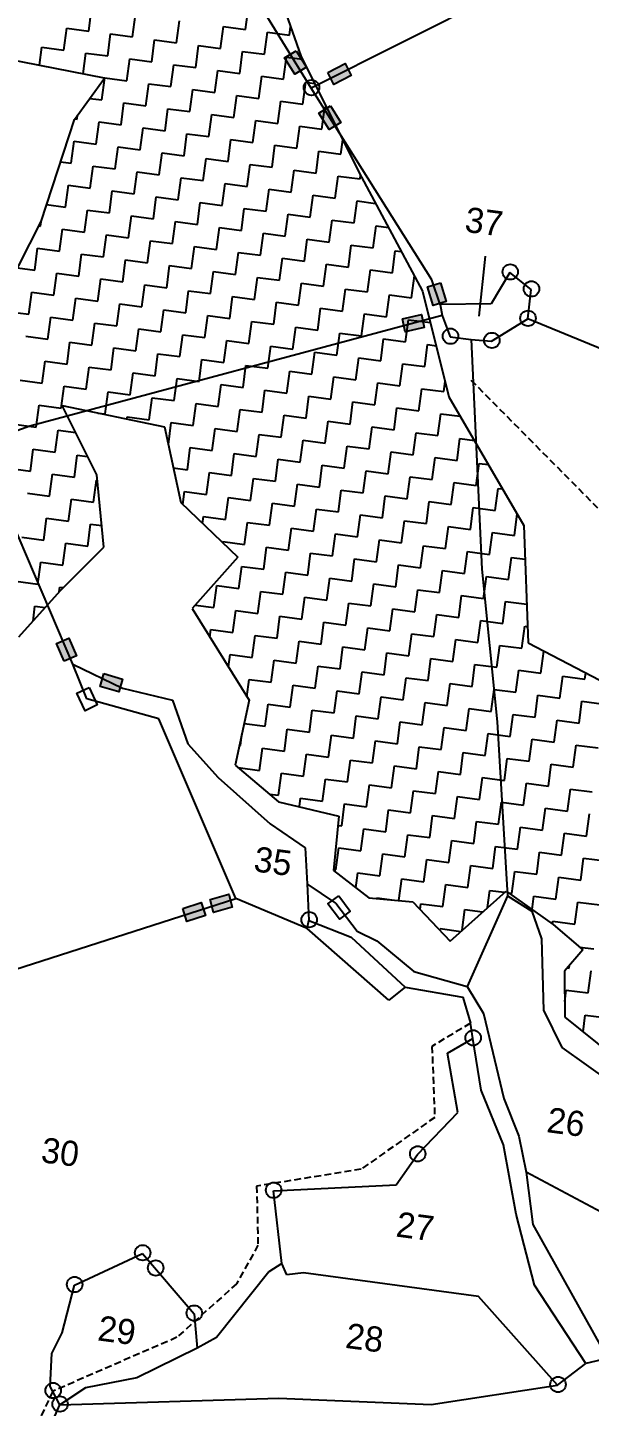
# Model space of a CAD drawing. Header units: metres. Extents: x 291285 to 296393, y 1982985 to 1990470.
# Drawn here: x 294210 to 294624, y 1983879 to 1984894 of the extents above; entities that cross this region are included whole.
import ezdxf

# ---------------------------------------------------------------- set-up
doc = ezdxf.new("R2010")
doc.units = ezdxf.units.M
doc.linetypes.add('DASHED', pattern=[0.75, 0.5, -0.25])
for name, color, linetype in [('LINE_FOOTPATH', 1, 'DASHED'), ('LINE_WATER', 4, 'Continuous'), ('POLY_HATCH', 12, 'Continuous'), ('POLY_PARCEL', 6, 'Continuous'), ('POLY_WATER', 4, 'Continuous'), ('SYM_STONE', 1, 'Continuous'), ('TEXT_PARCEL', 7, 'Continuous')]:
    doc.layers.add(name, color=color, linetype=linetype)
doc.styles.get("Standard").update_dxf_attribs({"font": 'simplex.shx'})
doc.styles.add('TEXT_MAP', font='')
doc.styles.get('TEXT_MAP').set_extended_font_data('Kruti Dev 050')
doc.dimstyles.get("Standard").update_dxf_attribs({"dimtxt": 0.18, "dimasz": 0.18, "dimexe": 0.18, "dimexo": 0.0625, "dimgap": 0.09, "dimtad": 0, "dimtih": 1, "dimtoh": 1, "dimdec": 4, "dimzin": 0, "dimdsep": 46, "dimtxsty": 'Standard', "dimcen": 0.09, "dimadec": 0, "dimazin": 0, "dimtfac": 1, "dimtdec": 4, "dimtofl": 0, "dimtmove": 0, "dimatfit": 3, "dimfxl": 1, "dimtolj": 1, "dimtzin": 0, "dimarcsym": 0})

msp = doc.modelspace()

# ---------------------------------------------------------------- hatches: boundary and pattern name
for points in [[(294406.7, 1984859.2), (294415.1, 1984864.4), (294407.5, 1984876.5), (294399.1, 1984871.3)], [(294448.1, 1984858.2), (294443.7, 1984867.1), (294430.9, 1984860.6), (294435.4, 1984851.8)], [(294432, 1984818.5), (294440.4, 1984823.8), (294432.8, 1984835.9), (294424.4, 1984830.6)], [(294508.5, 1984689.2), (294518, 1984692), (294513.9, 1984705.7), (294504.4, 1984702.9)], [(294501.9, 1984672.8), (294499.8, 1984682.4), (294485.8, 1984679.3), (294487.9, 1984669.7)], [(294240.3, 1984444.4), (294231.2, 1984440.5), (294236.8, 1984427.4), (294245.9, 1984431.3)], [(294277, 1984404.8), (294279.8, 1984414.3), (294266, 1984418.3), (294263.3, 1984408.8)], [(294360.6, 1984246.4), (294358, 1984256), (294344.2, 1984252.1), (294346.8, 1984242.6)], [(294340.8, 1984240.4), (294337.7, 1984249.8), (294324.1, 1984245.4), (294327.2, 1984236)]]:
    msp.add_hatch(color=256).paths.add_polyline_path(points)

# ---------------------------------------------------------------- linework, layer by layer
for points in [[(294407.5, 1984876.5), (294415.1, 1984864.4), (294406.7, 1984859.2), (294399.1, 1984871.3)], [(294430.9, 1984860.6), (294443.7, 1984867.1), (294448.1, 1984858.2), (294435.4, 1984851.8)], [(294432.8, 1984835.9), (294440.4, 1984823.8), (294432, 1984818.5), (294424.4, 1984830.6)], [(294513.9, 1984705.7), (294518, 1984692), (294508.5, 1984689.2), (294504.4, 1984702.9)], [(294485.8, 1984679.3), (294499.8, 1984682.4), (294501.9, 1984672.8), (294487.9, 1984669.7)], [(294236.8, 1984427.4), (294231.2, 1984440.5), (294240.3, 1984444.4), (294245.9, 1984431.3)], [(294266, 1984418.3), (294279.8, 1984414.3), (294277, 1984404.8), (294263.3, 1984408.8)], [(294255.1, 1984408.1), (294261.1, 1984395.2), (294252.2, 1984391), (294246.1, 1984403.9)], [(294344.2, 1984252.1), (294358, 1984256), (294360.6, 1984246.4), (294346.8, 1984242.6)], [(294438.9, 1984254.9), (294447.4, 1984243.4), (294439.5, 1984237.5), (294430.9, 1984248.9)], [(294324.1, 1984245.4), (294337.7, 1984249.8), (294340.8, 1984240.4), (294327.2, 1984236)]]:
    msp.add_lwpolyline(points, close=True)
at = {"layer": 'LINE_FOOTPATH', "ltscale": 10}
for p, q in [((294629.8, 1984539.9), (294535.8, 1984634.7)), ((294535.9, 1984161.1), (294507.6, 1984144)), ((294507.6, 1984144), (294509.6, 1984091.8)), ((294509.6, 1984091.8), (294455.5, 1984053.7)), ((294455.5, 1984053.7), (294378.5, 1984041.2)), ((294378.5, 1984041.2), (294379.5, 1983997.8)), ((294379.5, 1983997.8), (294363.8, 1983969.4)), ((294363.8, 1983969.4), (294319.8, 1983930)), ((294319.8, 1983930), (294228.5, 1983890.3)), ((294228.5, 1983890.3), (294186.9, 1983803.6))]:
    msp.add_line(p, q, dxfattribs=at)
at = {"layer": 'LINE_WATER'}
for p, q in [((294415.6, 1984263.5), (294417, 1984236.7)), ((294415.7, 1984230.8), (294417, 1984236.7)), ((294417, 1984236.7), (294448, 1984224.3)), ((294448, 1984224.3), (294487.9, 1984187.6))]:
    msp.add_line(p, q, dxfattribs=at)
at = {"layer": 'POLY_HATCH'}
for p, q in [((294390.6, 1984930.9), (294411.1, 1984872.7)), ((294411.1, 1984872.7), (294453.7, 1984787.3)), ((294266.5, 1984856.4), (294193.9, 1984870.6)), ((294244.3, 1984825.9), (294266.5, 1984856.4)), ((294219.9, 1984750.8), (294244.3, 1984825.9)), ((294453.7, 1984787.3), (294500.7, 1984699.7)), ((294183.9, 1984680.4), (294219.9, 1984750.8)), ((294500.7, 1984699.7), (294520.1, 1984621.9)), ((294520.1, 1984621.9), (294575.3, 1984527.2)), ((294260.8, 1984564.6), (294235.4, 1984615.4)), ((294235.4, 1984615.4), (294310.7, 1984599.9)), ((294310.7, 1984599.9), (294322.6, 1984544.1)), ((294266.1, 1984511.4), (294260.8, 1984564.6)), ((294322.6, 1984544.1), (294364.7, 1984503.9)), ((294575.3, 1984527.2), (294578.3, 1984440.9)), ((294234.1, 1984479.4), (294266.1, 1984511.4)), ((294364.7, 1984503.9), (294331.1, 1984466.1)), ((294203.5, 1984445.4), (294234.1, 1984479.4)), ((294331.1, 1984466.1), (294373, 1984398.7)), ((294578.3, 1984440.9), (294643, 1984407.3)), ((294373, 1984398.7), (294362.8, 1984350.9)), ((294362.8, 1984350.9), (294394.7, 1984324)), ((294394.7, 1984324), (294439, 1984313.5)), ((294439, 1984313.5), (294435, 1984273.4)), ((294435, 1984273.4), (294461, 1984253.4)), ((294520.9, 1984221.5), (294562.1, 1984258.3)), ((294562.1, 1984258.3), (294596.8, 1984233.7)), ((294461, 1984253.4), (294493.5, 1984250.3)), ((294493.5, 1984250.3), (294520.9, 1984221.5)), ((294596.8, 1984233.7), (294618.7, 1984215)), ((294618.7, 1984215), (294605.1, 1984199.3)), ((294605.1, 1984199.3), (294605.3, 1984165.5)), ((294605.3, 1984165.5), (294640.5, 1984137.4))]:
    msp.add_line(p, q, dxfattribs=at)
at = {"layer": 'POLY_HATCH', "linetype": 'Continuous'}
for p, q in [((294254.9, 1984891), (294257, 1984907.2)), ((294287.2, 1984886.7), (294289.4, 1984902.9)), ((294370.3, 1984892.2), (294372.5, 1984908.4)), ((294236.5, 1984877), (294238.7, 1984893.2)), ((294238.7, 1984893.2), (294254.9, 1984891)), ((294319.6, 1984882.4), (294321.8, 1984898.6)), ((294352, 1984878.2), (294354.2, 1984894.3)), ((294354.2, 1984894.3), (294370.3, 1984892.2)), ((294402.7, 1984887.9), (294403.5, 1984894.1)), ((294268.9, 1984872.7), (294271, 1984888.9)), ((294271, 1984888.9), (294287.2, 1984886.7)), ((294301.3, 1984868.4), (294303.4, 1984884.6)), ((294303.4, 1984884.6), (294319.6, 1984882.4)), ((294384.4, 1984873.9), (294386.5, 1984890.1)), ((294386.5, 1984890.1), (294402.7, 1984887.9)), ((294218.6, 1984865.8), (294220.3, 1984879.1)), ((294220.3, 1984879.1), (294236.5, 1984877)), ((294250.7, 1984859.5), (294252.7, 1984874.8)), ((294252.7, 1984874.8), (294268.9, 1984872.7)), ((294333.7, 1984864.1), (294335.8, 1984880.3)), ((294335.8, 1984880.3), (294352, 1984878.2)), ((294366.1, 1984859.8), (294368.2, 1984876)), ((294368.2, 1984876), (294384.4, 1984873.9)), ((294283, 1984854.3), (294285.1, 1984870.5)), ((294285.1, 1984870.5), (294301.3, 1984868.4)), ((294315.3, 1984850.1), (294317.5, 1984866.2)), ((294317.5, 1984866.2), (294333.7, 1984864.1)), ((294398.4, 1984855.5), (294400.6, 1984871.7)), ((294400.6, 1984871.7), (294412.3, 1984870.2)), ((294264.6, 1984840.3), (294266.8, 1984856.5)), ((294266.8, 1984856.5), (294283, 1984854.3)), ((294297, 1984836), (294299.1, 1984852.2)), ((294299.1, 1984852.2), (294315.3, 1984850.1)), ((294347.7, 1984845.8), (294349.9, 1984862)), ((294349.9, 1984862), (294366.1, 1984859.8)), ((294380.1, 1984841.5), (294382.3, 1984857.7)), ((294382.3, 1984857.7), (294398.4, 1984855.5)), ((294412.5, 1984837.2), (294414.6, 1984853.4)), ((294414.6, 1984853.4), (294421.1, 1984852.5)), ((294329.4, 1984831.7), (294331.5, 1984847.9)), ((294331.5, 1984847.9), (294347.7, 1984845.8)), ((294361.8, 1984827.4), (294363.9, 1984843.6)), ((294363.9, 1984843.6), (294380.1, 1984841.5)), ((294255.6, 1984841.5), (294264.6, 1984840.3)), ((294278.7, 1984822), (294280.8, 1984838.1)), ((294280.8, 1984838.1), (294297, 1984836)), ((294311.1, 1984817.7), (294313.2, 1984833.9)), ((294313.2, 1984833.9), (294329.4, 1984831.7)), ((294394.2, 1984823.1), (294396.3, 1984839.3)), ((294396.3, 1984839.3), (294412.5, 1984837.2)), ((294426.5, 1984818.9), (294428.7, 1984835.1)), ((294428.7, 1984835.1), (294430, 1984834.9)), ((294244.7, 1984826.5), (294246.3, 1984826.2)), ((294246.3, 1984826.2), (294246.7, 1984829.2)), ((294260.3, 1984807.9), (294262.5, 1984824.1)), ((294262.5, 1984824.1), (294278.7, 1984822)), ((294343.4, 1984813.4), (294345.6, 1984829.6)), ((294345.6, 1984829.6), (294361.8, 1984827.4)), ((294375.8, 1984809.1), (294378, 1984825.3)), ((294378, 1984825.3), (294394.2, 1984823.1)), ((294292.7, 1984803.6), (294294.9, 1984819.8)), ((294294.9, 1984819.8), (294311.1, 1984817.7)), ((294325.1, 1984799.3), (294327.2, 1984815.5)), ((294327.2, 1984815.5), (294343.4, 1984813.4)), ((294408.2, 1984804.8), (294410.4, 1984821)), ((294410.4, 1984821), (294426.5, 1984818.9)), ((294242, 1984793.9), (294244.1, 1984810)), ((294244.1, 1984810), (294260.3, 1984807.9)), ((294274.4, 1984789.6), (294276.5, 1984805.8)), ((294276.5, 1984805.8), (294292.7, 1984803.6)), ((294306.8, 1984785.3), (294308.9, 1984801.5)), ((294308.9, 1984801.5), (294325.1, 1984799.3)), ((294357.5, 1984795), (294359.6, 1984811.2)), ((294359.6, 1984811.2), (294375.8, 1984809.1)), ((294389.9, 1984790.8), (294392, 1984807)), ((294392, 1984807), (294408.2, 1984804.8)), ((294422.3, 1984786.5), (294424.4, 1984802.7)), ((294424.4, 1984802.7), (294440.6, 1984800.5)), ((294440.6, 1984800.5), (294442, 1984810.9)), ((294234.2, 1984794.9), (294242, 1984793.9)), ((294256, 1984775.5), (294258.2, 1984791.7)), ((294258.2, 1984791.7), (294274.4, 1984789.6)), ((294339.2, 1984781), (294341.3, 1984797.2)), ((294341.3, 1984797.2), (294357.5, 1984795)), ((294371.5, 1984776.7), (294373.7, 1984792.9)), ((294373.7, 1984792.9), (294389.9, 1984790.8)), ((294288.4, 1984771.2), (294290.6, 1984787.4)), ((294290.6, 1984787.4), (294306.8, 1984785.3)), ((294320.8, 1984766.9), (294323, 1984783.1)), ((294323, 1984783.1), (294339.2, 1984781)), ((294403.9, 1984772.4), (294406.1, 1984788.6)), ((294406.1, 1984788.6), (294422.3, 1984786.5)), ((294436.3, 1984768.1), (294438.5, 1984784.3)), ((294438.5, 1984784.3), (294454.7, 1984782.2)), ((294454.7, 1984782.2), (294455, 1984784.9)), ((294237.7, 1984761.5), (294239.9, 1984777.7)), ((294239.9, 1984777.7), (294256, 1984775.5)), ((294270.1, 1984757.2), (294272.2, 1984773.4)), ((294272.2, 1984773.4), (294288.4, 1984771.2)), ((294353.2, 1984762.7), (294355.3, 1984778.9)), ((294355.3, 1984778.9), (294371.5, 1984776.7)), ((294385.6, 1984758.4), (294387.7, 1984774.6)), ((294387.7, 1984774.6), (294403.9, 1984772.4)), ((294223.9, 1984763.3), (294237.7, 1984761.5)), ((294302.5, 1984752.9), (294304.6, 1984769.1)), ((294304.6, 1984769.1), (294320.8, 1984766.9)), ((294334.9, 1984748.6), (294337, 1984764.8)), ((294337, 1984764.8), (294353.2, 1984762.7)), ((294418, 1984754.1), (294420.1, 1984770.3)), ((294420.1, 1984770.3), (294436.3, 1984768.1)), ((294450.4, 1984749.8), (294452.5, 1984766)), ((294452.5, 1984766), (294466.1, 1984764.2)), ((294219.4, 1984747.4), (294219.8, 1984750.7)), ((294251.8, 1984743.1), (294253.9, 1984759.3)), ((294253.9, 1984759.3), (294270.1, 1984757.2)), ((294284.1, 1984738.8), (294286.3, 1984755)), ((294286.3, 1984755), (294302.5, 1984752.9)), ((294316.5, 1984734.6), (294318.7, 1984750.8)), ((294318.7, 1984750.8), (294334.9, 1984748.6)), ((294367.3, 1984744.3), (294369.4, 1984760.5)), ((294369.4, 1984760.5), (294385.6, 1984758.4)), ((294399.6, 1984740), (294401.8, 1984756.2)), ((294401.8, 1984756.2), (294418, 1984754.1)), ((294432, 1984735.8), (294434.2, 1984751.9)), ((294434.2, 1984751.9), (294450.4, 1984749.8)), ((294218.2, 1984747.6), (294219.4, 1984747.4)), ((294233.4, 1984729.1), (294235.6, 1984745.3)), ((294235.6, 1984745.3), (294251.8, 1984743.1)), ((294265.8, 1984724.8), (294268, 1984741)), ((294268, 1984741), (294284.1, 1984738.8)), ((294348.9, 1984730.3), (294351.1, 1984746.5)), ((294351.1, 1984746.5), (294367.3, 1984744.3)), ((294381.3, 1984726), (294383.5, 1984742.2)), ((294383.5, 1984742.2), (294399.6, 1984740)), ((294464.4, 1984731.5), (294466.6, 1984747.7)), ((294466.6, 1984747.7), (294475.6, 1984746.5)), ((294215.1, 1984715), (294217.2, 1984731.2)), ((294217.2, 1984731.2), (294233.4, 1984729.1)), ((294298.2, 1984720.5), (294300.3, 1984736.7)), ((294300.3, 1984736.7), (294316.5, 1984734.6)), ((294330.6, 1984716.2), (294332.7, 1984732.4)), ((294332.7, 1984732.4), (294348.9, 1984730.3)), ((294413.7, 1984721.7), (294415.8, 1984737.9)), ((294415.8, 1984737.9), (294432, 1984735.8)), ((294446.1, 1984717.4), (294448.2, 1984733.6)), ((294448.2, 1984733.6), (294464.4, 1984731.5)), ((294247.5, 1984710.7), (294249.6, 1984726.9)), ((294249.6, 1984726.9), (294265.8, 1984724.8)), ((294279.9, 1984706.5), (294282, 1984722.7)), ((294282, 1984722.7), (294298.2, 1984720.5)), ((294363, 1984711.9), (294365.1, 1984728.1)), ((294365.1, 1984728.1), (294381.3, 1984726)), ((294395.4, 1984707.7), (294397.5, 1984723.8)), ((294397.5, 1984723.8), (294413.7, 1984721.7)), ((294478.5, 1984713.1), (294480.6, 1984729.3)), ((294480.6, 1984729.3), (294485.2, 1984728.7)), ((294202.5, 1984716.7), (294215.1, 1984715)), ((294229.1, 1984696.7), (294231.3, 1984712.9)), ((294231.3, 1984712.9), (294247.5, 1984710.7)), ((294312.3, 1984702.2), (294314.4, 1984718.4)), ((294314.4, 1984718.4), (294330.6, 1984716.2)), ((294344.6, 1984697.9), (294346.8, 1984714.1)), ((294346.8, 1984714.1), (294363, 1984711.9)), ((294427.7, 1984703.4), (294429.9, 1984719.6)), ((294429.9, 1984719.6), (294446.1, 1984717.4)), ((294460.1, 1984699.1), (294462.3, 1984715.3)), ((294462.3, 1984715.3), (294478.5, 1984713.1)), ((294492.5, 1984694.8), (294494.7, 1984711)), ((294494.7, 1984711), (294494.7, 1984711)), ((294261.5, 1984692.4), (294263.7, 1984708.6)), ((294263.7, 1984708.6), (294279.9, 1984706.5)), ((294293.9, 1984688.1), (294296.1, 1984704.3)), ((294296.1, 1984704.3), (294312.3, 1984702.2)), ((294326.3, 1984683.8), (294328.4, 1984700)), ((294328.4, 1984700), (294344.6, 1984697.9)), ((294377, 1984693.6), (294379.2, 1984709.8)), ((294379.2, 1984709.8), (294395.4, 1984707.7)), ((294409.4, 1984689.3), (294411.6, 1984705.5)), ((294411.6, 1984705.5), (294427.7, 1984703.4)), ((294441.8, 1984685), (294443.9, 1984701.2)), ((294443.9, 1984701.2), (294460.1, 1984699.1)), ((294210.8, 1984682.6), (294212.9, 1984698.8)), ((294212.9, 1984698.8), (294229.1, 1984696.7)), ((294243.2, 1984678.4), (294245.3, 1984694.6)), ((294245.3, 1984694.6), (294261.5, 1984692.4)), ((294275.6, 1984674.1), (294277.7, 1984690.3)), ((294277.7, 1984690.3), (294293.9, 1984688.1)), ((294358.7, 1984679.6), (294360.8, 1984695.7)), ((294360.8, 1984695.7), (294377, 1984693.6)), ((294391.1, 1984675.3), (294393.2, 1984691.5)), ((294393.2, 1984691.5), (294409.4, 1984689.3)), ((294474.2, 1984680.7), (294476.3, 1984696.9)), ((294476.3, 1984696.9), (294492.5, 1984694.8)), ((294194.6, 1984684.8), (294210.8, 1984682.6)), ((294224.9, 1984664.3), (294227, 1984680.5)), ((294227, 1984680.5), (294243.2, 1984678.4)), ((294308, 1984669.8), (294310.1, 1984686)), ((294310.1, 1984686), (294326.3, 1984683.8)), ((294340.4, 1984665.5), (294342.5, 1984681.7)), ((294342.5, 1984681.7), (294358.7, 1984679.6)), ((294423.5, 1984671), (294425.6, 1984687.2)), ((294425.6, 1984687.2), (294441.8, 1984685)), ((294455.8, 1984666.7), (294458, 1984682.9)), ((294458, 1984682.9), (294474.2, 1984680.7)), ((294257.2, 1984660), (294259.4, 1984676.2)), ((294259.4, 1984676.2), (294275.6, 1984674.1)), ((294289.6, 1984655.7), (294291.8, 1984671.9)), ((294291.8, 1984671.9), (294308, 1984669.8)), ((294372.7, 1984661.2), (294374.9, 1984677.4)), ((294374.9, 1984677.4), (294391.1, 1984675.3)), ((294405.1, 1984656.9), (294407.3, 1984673.1)), ((294407.3, 1984673.1), (294423.5, 1984671)), ((294488.2, 1984662.4), (294490.4, 1984678.6)), ((294490.4, 1984678.6), (294506.5, 1984676.5)), ((294208.7, 1984666.5), (294224.9, 1984664.3)), ((294238.9, 1984646), (294241.1, 1984662.2)), ((294241.1, 1984662.2), (294257.2, 1984660)), ((294322, 1984651.5), (294324.2, 1984667.6)), ((294324.2, 1984667.6), (294340.4, 1984665.5)), ((294354.4, 1984647.2), (294356.5, 1984663.4)), ((294356.5, 1984663.4), (294372.7, 1984661.2)), ((294437.5, 1984652.6), (294439.7, 1984668.8)), ((294439.7, 1984668.8), (294455.8, 1984666.7)), ((294469.9, 1984648.4), (294472, 1984664.6)), ((294472, 1984664.6), (294488.2, 1984662.4)), ((294502.3, 1984644.1), (294504.4, 1984660.3)), ((294504.4, 1984660.3), (294510.8, 1984659.4)), ((294271.3, 1984641.7), (294273.4, 1984657.9)), ((294273.4, 1984657.9), (294289.6, 1984655.7)), ((294303.7, 1984637.4), (294305.8, 1984653.6)), ((294305.8, 1984653.6), (294322, 1984651.5)), ((294336.1, 1984633.1), (294338.2, 1984649.3)), ((294338.2, 1984649.3), (294354.4, 1984647.2)), ((294386.8, 1984642.9), (294388.9, 1984659.1)), ((294388.9, 1984659.1), (294405.1, 1984656.9)), ((294419.2, 1984638.6), (294421.3, 1984654.8)), ((294421.3, 1984654.8), (294437.5, 1984652.6)), ((294451.6, 1984634.3), (294453.7, 1984650.5)), ((294453.7, 1984650.5), (294469.9, 1984648.4)), ((294220.6, 1984631.9), (294222.7, 1984648.1)), ((294222.7, 1984648.1), (294238.9, 1984646)), ((294253, 1984627.6), (294255.1, 1984643.8)), ((294255.1, 1984643.8), (294271.3, 1984641.7)), ((294285.3, 1984623.4), (294287.5, 1984639.5)), ((294287.5, 1984639.5), (294303.7, 1984637.4)), ((294368.5, 1984628.8), (294370.6, 1984645)), ((294370.6, 1984645), (294386.8, 1984642.9)), ((294400.8, 1984624.5), (294403, 1984640.7)), ((294403, 1984640.7), (294419.2, 1984638.6)), ((294483.9, 1984630), (294486.1, 1984646.2)), ((294486.1, 1984646.2), (294502.3, 1984644.1)), ((294204.4, 1984634.1), (294220.6, 1984631.9)), ((294234.6, 1984613.6), (294236.8, 1984629.8)), ((294236.8, 1984629.8), (294253, 1984627.6)), ((294317.7, 1984619.1), (294319.9, 1984635.3)), ((294319.9, 1984635.3), (294336.1, 1984633.1)), ((294350.1, 1984614.8), (294352.3, 1984631)), ((294352.3, 1984631), (294368.5, 1984628.8)), ((294433.2, 1984620.3), (294435.4, 1984636.5)), ((294435.4, 1984636.5), (294451.6, 1984634.3)), ((294465.6, 1984616), (294467.8, 1984632.2)), ((294467.8, 1984632.2), (294483.9, 1984630)), ((294516.3, 1984625.7), (294517.3, 1984633.1)), ((294267, 1984609.3), (294269.2, 1984625.5)), ((294269.2, 1984625.5), (294285.3, 1984623.4)), ((294299.4, 1984605), (294301.5, 1984621.2)), ((294301.5, 1984621.2), (294317.7, 1984619.1)), ((294382.5, 1984610.5), (294384.6, 1984626.7)), ((294384.6, 1984626.7), (294400.8, 1984624.5)), ((294414.9, 1984606.2), (294417, 1984622.4)), ((294417, 1984622.4), (294433.2, 1984620.3)), ((294498, 1984611.7), (294500.1, 1984627.9)), ((294500.1, 1984627.9), (294516.3, 1984625.7)), ((294216.3, 1984599.5), (294218.4, 1984615.7)), ((294218.4, 1984615.7), (294234.6, 1984613.6)), ((294261.5, 1984610), (294267, 1984609.3)), ((294331.8, 1984600.7), (294333.9, 1984616.9)), ((294333.9, 1984616.9), (294350.1, 1984614.8)), ((294364.2, 1984596.4), (294366.3, 1984612.6)), ((294366.3, 1984612.6), (294382.5, 1984610.5)), ((294447.3, 1984601.9), (294449.4, 1984618.1)), ((294449.4, 1984618.1), (294465.6, 1984616)), ((294479.7, 1984597.6), (294481.8, 1984613.8)), ((294481.8, 1984613.8), (294498, 1984611.7)), ((294512, 1984593.4), (294514.2, 1984609.5)), ((294514.2, 1984609.5), (294528.4, 1984607.7)), ((294200.1, 1984601.7), (294216.3, 1984599.5)), ((294283, 1984605.6), (294283.2, 1984607.2)), ((294283.2, 1984607.2), (294299.4, 1984605)), ((294313.5, 1984586.9), (294315.6, 1984602.9)), ((294315.6, 1984602.9), (294331.8, 1984600.7)), ((294345.8, 1984582.4), (294348, 1984598.6)), ((294348, 1984598.6), (294364.2, 1984596.4)), ((294396.6, 1984592.2), (294398.7, 1984608.4)), ((294398.7, 1984608.4), (294414.9, 1984606.2)), ((294428.9, 1984587.9), (294431.1, 1984604.1)), ((294431.1, 1984604.1), (294447.3, 1984601.9)), ((294461.3, 1984583.6), (294463.5, 1984599.8)), ((294463.5, 1984599.8), (294479.7, 1984597.6)), ((294230.3, 1984581.2), (294232.5, 1984597.4)), ((294232.5, 1984597.4), (294245.3, 1984595.7)), ((294378.2, 1984578.1), (294380.4, 1984594.3)), ((294380.4, 1984594.3), (294396.6, 1984592.2)), ((294410.6, 1984573.8), (294412.7, 1984590)), ((294412.7, 1984590), (294428.9, 1984587.9)), ((294493.7, 1984579.3), (294495.9, 1984595.5)), ((294495.9, 1984595.5), (294512, 1984593.4)), ((294526.1, 1984575), (294528.2, 1984591.2)), ((294528.2, 1984591.2), (294538.8, 1984589.8)), ((294212, 1984567.1), (294214.1, 1984583.3)), ((294214.1, 1984583.3), (294230.3, 1984581.2)), ((294244.4, 1984562.9), (294246.5, 1984579.1)), ((294246.5, 1984579.1), (294254.1, 1984578.1)), ((294327.5, 1984568.3), (294329.6, 1984584.5)), ((294329.6, 1984584.5), (294345.8, 1984582.4)), ((294359.9, 1984564.1), (294362, 1984580.3)), ((294362, 1984580.3), (294378.2, 1984578.1)), ((294443, 1984569.5), (294445.1, 1984585.7)), ((294445.1, 1984585.7), (294461.3, 1984583.6)), ((294475.4, 1984565.3), (294477.5, 1984581.4)), ((294477.5, 1984581.4), (294493.7, 1984579.3)), ((294195.8, 1984569.3), (294212, 1984567.1)), ((294317.1, 1984569.7), (294327.5, 1984568.3)), ((294392.3, 1984559.8), (294394.4, 1984576)), ((294394.4, 1984576), (294410.6, 1984573.8)), ((294424.7, 1984555.5), (294426.8, 1984571.7)), ((294426.8, 1984571.7), (294443, 1984569.5)), ((294507.8, 1984561), (294509.9, 1984577.2)), ((294509.9, 1984577.2), (294526.1, 1984575)), ((294540.1, 1984556.7), (294542.3, 1984572.9)), ((294542.3, 1984572.9), (294549.2, 1984572)), ((294226.1, 1984548.8), (294228.2, 1984565)), ((294228.2, 1984565), (294244.4, 1984562.9)), ((294258.4, 1984544.5), (294260.6, 1984560.7)), ((294260.6, 1984560.7), (294261.2, 1984560.6)), ((294341.5, 1984550), (294343.7, 1984566.2)), ((294343.7, 1984566.2), (294359.9, 1984564.1)), ((294373.9, 1984545.7), (294376.1, 1984561.9)), ((294376.1, 1984561.9), (294392.3, 1984559.8)), ((294457, 1984551.2), (294459.2, 1984567.4)), ((294459.2, 1984567.4), (294475.4, 1984565.3)), ((294489.4, 1984546.9), (294491.6, 1984563.1)), ((294491.6, 1984563.1), (294507.8, 1984561)), ((294521.8, 1984542.6), (294524, 1984558.8)), ((294524, 1984558.8), (294540.1, 1984556.7)), ((294209.9, 1984551), (294226.1, 1984548.8)), ((294324.1, 1984542.6), (294325.4, 1984552.2)), ((294325.4, 1984552.2), (294341.5, 1984550)), ((294355.6, 1984531.7), (294357.7, 1984547.9)), ((294357.7, 1984547.9), (294373.9, 1984545.7)), ((294406.3, 1984541.4), (294408.5, 1984557.6)), ((294408.5, 1984557.6), (294424.7, 1984555.5)), ((294438.7, 1984537.2), (294440.8, 1984553.3)), ((294440.8, 1984553.3), (294457, 1984551.2)), ((294471.1, 1984532.9), (294473.2, 1984549.1)), ((294473.2, 1984549.1), (294489.4, 1984546.9)), ((294554.2, 1984538.3), (294556.3, 1984554.5)), ((294556.3, 1984554.5), (294559.6, 1984554.1)), ((294240.1, 1984530.5), (294242.2, 1984546.7)), ((294242.2, 1984546.7), (294258.4, 1984544.5)), ((294388, 1984527.4), (294390.1, 1984543.6)), ((294390.1, 1984543.6), (294406.3, 1984541.4)), ((294420.4, 1984523.1), (294422.5, 1984539.3)), ((294422.5, 1984539.3), (294438.7, 1984537.2)), ((294503.5, 1984528.6), (294505.6, 1984544.8)), ((294505.6, 1984544.8), (294521.8, 1984542.6)), ((294535.9, 1984524.3), (294538, 1984540.5)), ((294538, 1984540.5), (294554.2, 1984538.3)), ((294221.8, 1984516.4), (294223.9, 1984532.6)), ((294223.9, 1984532.6), (294240.1, 1984530.5)), ((294254.2, 1984512.1), (294256.3, 1984528.3)), ((294256.3, 1984528.3), (294264.5, 1984527.2)), ((294338.7, 1984528.7), (294339.4, 1984533.8)), ((294339.4, 1984533.8), (294355.6, 1984531.7)), ((294369.6, 1984513.3), (294371.8, 1984529.5)), ((294371.8, 1984529.5), (294388, 1984527.4)), ((294452.8, 1984518.8), (294454.9, 1984535)), ((294454.9, 1984535), (294471.1, 1984532.9)), ((294485.1, 1984514.5), (294487.3, 1984530.7)), ((294487.3, 1984530.7), (294503.5, 1984528.6)), ((294568.3, 1984520), (294570.3, 1984535.7)), ((294205.6, 1984518.6), (294221.8, 1984516.4)), ((294402, 1984509.1), (294404.2, 1984525.2)), ((294404.2, 1984525.2), (294420.4, 1984523.1)), ((294434.4, 1984504.8), (294436.6, 1984521)), ((294436.6, 1984521), (294452.8, 1984518.8)), ((294517.5, 1984510.2), (294519.7, 1984526.4)), ((294519.7, 1984526.4), (294535.9, 1984524.3)), ((294549.9, 1984506), (294552.1, 1984522.2)), ((294552.1, 1984522.2), (294568.3, 1984520)), ((294235.8, 1984498.1), (294238, 1984514.3)), ((294238, 1984514.3), (294254.2, 1984512.1)), ((294353.4, 1984514.7), (294353.5, 1984515.5)), ((294353.5, 1984515.5), (294369.6, 1984513.3)), ((294383.7, 1984495), (294385.8, 1984511.2)), ((294385.8, 1984511.2), (294402, 1984509.1)), ((294466.8, 1984500.5), (294468.9, 1984516.7)), ((294468.9, 1984516.7), (294485.1, 1984514.5)), ((294499.2, 1984496.2), (294501.3, 1984512.4)), ((294501.3, 1984512.4), (294517.5, 1984510.2)), ((294531.6, 1984491.9), (294533.7, 1984508.1)), ((294533.7, 1984508.1), (294549.9, 1984506)), ((294217.5, 1984484), (294219.6, 1984500.2)), ((294219.6, 1984500.2), (294235.8, 1984498.1)), ((294365.4, 1984481), (294367.5, 1984497.1)), ((294367.5, 1984497.1), (294383.7, 1984495)), ((294416.1, 1984490.7), (294418.2, 1984506.9)), ((294418.2, 1984506.9), (294434.4, 1984504.8)), ((294448.5, 1984486.4), (294450.6, 1984502.6)), ((294450.6, 1984502.6), (294466.8, 1984500.5)), ((294480.9, 1984482.1), (294483, 1984498.3)), ((294483, 1984498.3), (294499.2, 1984496.2)), ((294564, 1984487.6), (294566.1, 1984503.8)), ((294566.1, 1984503.8), (294576.1, 1984502.5)), ((294397.7, 1984476.7), (294399.9, 1984492.9)), ((294399.9, 1984492.9), (294416.1, 1984490.7)), ((294430.1, 1984472.4), (294432.3, 1984488.6)), ((294432.3, 1984488.6), (294448.5, 1984486.4)), ((294513.2, 1984477.9), (294515.4, 1984494.1)), ((294515.4, 1984494.1), (294531.6, 1984491.9)), ((294545.6, 1984473.6), (294547.8, 1984489.8)), ((294547.8, 1984489.8), (294564, 1984487.6)), ((294201.3, 1984486.2), (294217.5, 1984484)), ((294233.2, 1984478.4), (294233.7, 1984481.9)), ((294233.7, 1984481.9), (294236.3, 1984481.6)), ((294347, 1984466.9), (294349.2, 1984483.1)), ((294349.2, 1984483.1), (294365.4, 1984481)), ((294379.4, 1984462.6), (294381.6, 1984478.8)), ((294381.6, 1984478.8), (294397.7, 1984476.7)), ((294462.5, 1984468.1), (294464.7, 1984484.3)), ((294464.7, 1984484.3), (294480.9, 1984482.1)), ((294494.9, 1984463.8), (294497.1, 1984480)), ((294497.1, 1984480), (294513.2, 1984477.9)), ((294213.9, 1984456.9), (294215.3, 1984467.8)), ((294215.3, 1984467.8), (294222.8, 1984466.9)), ((294333.4, 1984468.7), (294347, 1984466.9)), ((294411.8, 1984458.3), (294413.9, 1984474.5)), ((294413.9, 1984474.5), (294430.1, 1984472.4)), ((294444.2, 1984454), (294446.3, 1984470.2)), ((294446.3, 1984470.2), (294462.5, 1984468.1)), ((294527.3, 1984459.5), (294529.4, 1984475.7)), ((294529.4, 1984475.7), (294545.6, 1984473.6)), ((294559.7, 1984455.2), (294561.8, 1984471.4)), ((294561.8, 1984471.4), (294577.3, 1984469.4)), ((294361.1, 1984448.6), (294363.2, 1984464.8)), ((294363.2, 1984464.8), (294379.4, 1984462.6)), ((294393.5, 1984444.3), (294395.6, 1984460.5)), ((294395.6, 1984460.5), (294411.8, 1984458.3)), ((294476.6, 1984449.8), (294478.7, 1984466)), ((294478.7, 1984466), (294494.9, 1984463.8)), ((294509, 1984445.5), (294511.1, 1984461.7)), ((294511.1, 1984461.7), (294527.3, 1984459.5)), ((294541.3, 1984441.2), (294543.5, 1984457.4)), ((294543.5, 1984457.4), (294559.7, 1984455.2)), ((294344.1, 1984445.1), (294344.9, 1984450.7)), ((294344.9, 1984450.7), (294361.1, 1984448.6)), ((294375.1, 1984430.2), (294377.3, 1984446.4)), ((294377.3, 1984446.4), (294393.5, 1984444.3)), ((294425.9, 1984440), (294428, 1984456.2)), ((294428, 1984456.2), (294444.2, 1984454)), ((294458.2, 1984435.7), (294460.4, 1984451.9)), ((294460.4, 1984451.9), (294476.6, 1984449.8)), ((294490.6, 1984431.4), (294492.8, 1984447.6)), ((294492.8, 1984447.6), (294509, 1984445.5)), ((294573.7, 1984436.9), (294575.9, 1984453.1)), ((294575.9, 1984453.1), (294577.9, 1984452.8)), ((294407.5, 1984425.9), (294409.7, 1984442.1)), ((294409.7, 1984442.1), (294425.9, 1984440)), ((294439.9, 1984421.7), (294442, 1984437.9)), ((294442, 1984437.9), (294458.2, 1984435.7)), ((294523, 1984427.1), (294525.2, 1984443.3)), ((294525.2, 1984443.3), (294541.3, 1984441.2)), ((294555.4, 1984422.9), (294557.5, 1984439)), ((294557.5, 1984439), (294573.7, 1984436.9)), ((294357.7, 1984423.2), (294358.9, 1984432.4)), ((294358.9, 1984432.4), (294375.1, 1984430.2)), ((294389.2, 1984411.9), (294391.3, 1984428.1)), ((294391.3, 1984428.1), (294407.5, 1984425.9)), ((294472.3, 1984417.4), (294474.4, 1984433.6)), ((294474.4, 1984433.6), (294490.6, 1984431.4)), ((294504.7, 1984413.1), (294506.8, 1984429.3)), ((294506.8, 1984429.3), (294523, 1984427.1)), ((294587.8, 1984418.6), (294589.9, 1984434.8)), ((294589.9, 1984434.8), (294590.3, 1984434.7)), ((294421.6, 1984407.6), (294423.7, 1984423.8)), ((294423.7, 1984423.8), (294439.9, 1984421.7)), ((294454, 1984403.3), (294456.1, 1984419.5)), ((294456.1, 1984419.5), (294472.3, 1984417.4)), ((294537.1, 1984408.8), (294539.2, 1984425)), ((294539.2, 1984425), (294555.4, 1984422.9)), ((294569.4, 1984404.5), (294571.6, 1984420.7)), ((294571.6, 1984420.7), (294587.8, 1984418.6)), ((294601.8, 1984400.2), (294604, 1984416.4)), ((294604, 1984416.4), (294620.2, 1984414.3)), ((294620.2, 1984414.3), (294620.8, 1984418.9)), ((294371.3, 1984401.3), (294373, 1984414)), ((294373, 1984414), (294389.2, 1984411.9)), ((294403.2, 1984393.6), (294405.4, 1984409.8)), ((294405.4, 1984409.8), (294421.6, 1984407.6)), ((294486.3, 1984399), (294488.5, 1984415.2)), ((294488.5, 1984415.2), (294504.7, 1984413.1)), ((294518.7, 1984394.8), (294520.9, 1984410.9)), ((294520.9, 1984410.9), (294537.1, 1984408.8)), ((294551.1, 1984390.5), (294553.3, 1984406.7)), ((294553.3, 1984406.7), (294569.4, 1984404.5)), ((294384.9, 1984379.5), (294387, 1984395.7)), ((294387, 1984395.7), (294403.2, 1984393.6)), ((294435.6, 1984389.3), (294437.8, 1984405.5)), ((294437.8, 1984405.5), (294454, 1984403.3)), ((294468, 1984385), (294470.1, 1984401.2)), ((294470.1, 1984401.2), (294486.3, 1984399)), ((294500.4, 1984380.7), (294502.5, 1984396.9)), ((294502.5, 1984396.9), (294518.7, 1984394.8)), ((294583.5, 1984386.2), (294585.6, 1984402.4)), ((294585.6, 1984402.4), (294601.8, 1984400.2)), ((294615.9, 1984381.9), (294618, 1984398.1)), ((294618, 1984398.1), (294634.2, 1984395.9)), ((294417.3, 1984375.2), (294419.4, 1984391.4)), ((294419.4, 1984391.4), (294435.6, 1984389.3)), ((294449.7, 1984370.9), (294451.8, 1984387.1)), ((294451.8, 1984387.1), (294468, 1984385)), ((294532.8, 1984376.4), (294534.9, 1984392.6)), ((294534.9, 1984392.6), (294551.1, 1984390.5)), ((294565.2, 1984372.1), (294567.3, 1984388.3)), ((294567.3, 1984388.3), (294583.5, 1984386.2)), ((294369.3, 1984381.6), (294384.9, 1984379.5)), ((294398.9, 1984361.2), (294401.1, 1984377.4)), ((294401.1, 1984377.4), (294417.3, 1984375.2)), ((294482.1, 1984366.7), (294484.2, 1984382.8)), ((294484.2, 1984382.8), (294500.4, 1984380.7)), ((294514.4, 1984362.4), (294516.6, 1984378.6)), ((294516.6, 1984378.6), (294532.8, 1984376.4)), ((294597.5, 1984367.8), (294599.7, 1984384)), ((294599.7, 1984384), (294615.9, 1984381.9)), ((294365.9, 1984365.5), (294366.6, 1984365.5)), ((294366.6, 1984365.5), (294367.6, 1984373.5)), ((294431.3, 1984356.9), (294433.5, 1984373.1)), ((294433.5, 1984373.1), (294449.7, 1984370.9)), ((294463.7, 1984352.6), (294465.9, 1984368.8)), ((294465.9, 1984368.8), (294482.1, 1984366.7)), ((294546.8, 1984358.1), (294549, 1984374.3)), ((294549, 1984374.3), (294565.2, 1984372.1)), ((294579.2, 1984353.8), (294581.4, 1984370)), ((294581.4, 1984370), (294597.5, 1984367.8)), ((294611.6, 1984349.5), (294613.7, 1984365.7)), ((294613.7, 1984365.7), (294629.9, 1984363.6)), ((294380.6, 1984347.1), (294382.8, 1984363.3)), ((294382.8, 1984363.3), (294398.9, 1984361.2)), ((294413, 1984342.8), (294415.1, 1984359)), ((294415.1, 1984359), (294431.3, 1984356.9)), ((294496.1, 1984348.3), (294498.2, 1984364.5)), ((294498.2, 1984364.5), (294514.4, 1984362.4)), ((294528.5, 1984344), (294530.6, 1984360.2)), ((294530.6, 1984360.2), (294546.8, 1984358.1)), ((294560.9, 1984339.7), (294563, 1984355.9)), ((294563, 1984355.9), (294579.2, 1984353.8)), ((294364.8, 1984349.2), (294380.6, 1984347.1)), ((294394.7, 1984328.8), (294396.8, 1984345)), ((294396.8, 1984345), (294413, 1984342.8)), ((294445.4, 1984338.6), (294447.5, 1984354.7)), ((294447.5, 1984354.7), (294463.7, 1984352.6)), ((294477.8, 1984334.3), (294479.9, 1984350.5)), ((294479.9, 1984350.5), (294496.1, 1984348.3)), ((294510.2, 1984330), (294512.3, 1984346.2)), ((294512.3, 1984346.2), (294528.5, 1984344)), ((294593.3, 1984335.5), (294595.4, 1984351.7)), ((294595.4, 1984351.7), (294611.6, 1984349.5)), ((294427, 1984324.5), (294429.2, 1984340.7)), ((294429.2, 1984340.7), (294445.4, 1984338.6)), ((294459.4, 1984320.2), (294461.6, 1984336.4)), ((294461.6, 1984336.4), (294477.8, 1984334.3)), ((294542.5, 1984325.7), (294544.7, 1984341.9)), ((294544.7, 1984341.9), (294560.9, 1984339.7)), ((294574.9, 1984321.4), (294577.1, 1984337.6)), ((294577.1, 1984337.6), (294593.3, 1984335.5)), ((294388, 1984329.7), (294394.7, 1984328.8)), ((294410, 1984320.4), (294410.9, 1984326.6)), ((294410.9, 1984326.6), (294427, 1984324.5)), ((294491.8, 1984315.9), (294494, 1984332.1)), ((294494, 1984332.1), (294510.2, 1984330)), ((294524.2, 1984311.6), (294526.3, 1984327.8)), ((294526.3, 1984327.8), (294542.5, 1984325.7)), ((294607.3, 1984317.1), (294609.5, 1984333.3)), ((294609.5, 1984333.3), (294625.6, 1984331.2)), ((294441.1, 1984306.2), (294443.2, 1984322.4)), ((294443.2, 1984322.4), (294459.4, 1984320.2)), ((294473.5, 1984301.9), (294475.6, 1984318.1)), ((294475.6, 1984318.1), (294491.8, 1984315.9)), ((294556.6, 1984307.4), (294558.7, 1984323.6)), ((294558.7, 1984323.6), (294574.9, 1984321.4)), ((294589, 1984303.1), (294591.1, 1984319.3)), ((294591.1, 1984319.3), (294607.3, 1984317.1)), ((294621.4, 1984298.8), (294623.5, 1984315)), ((294438.3, 1984306.5), (294441.1, 1984306.2)), ((294505.9, 1984297.6), (294508, 1984313.8)), ((294508, 1984313.8), (294524.2, 1984311.6)), ((294538.3, 1984293.3), (294540.4, 1984309.5)), ((294540.4, 1984309.5), (294556.6, 1984307.4)), ((294570.6, 1984289), (294572.8, 1984305.2)), ((294572.8, 1984305.2), (294589, 1984303.1)), ((294455.1, 1984287.8), (294457.3, 1984304)), ((294457.3, 1984304), (294473.5, 1984301.9)), ((294487.5, 1984283.5), (294489.7, 1984299.7)), ((294489.7, 1984299.7), (294505.9, 1984297.6)), ((294519.9, 1984279.3), (294522.1, 1984295.5)), ((294522.1, 1984295.5), (294538.3, 1984293.3)), ((294603, 1984284.7), (294605.2, 1984300.9)), ((294605.2, 1984300.9), (294621.4, 1984298.8)), ((294436.8, 1984273.8), (294439, 1984290)), ((294439, 1984290), (294455.1, 1984287.8)), ((294469.2, 1984269.5), (294471.3, 1984285.7)), ((294471.3, 1984285.7), (294487.5, 1984283.5)), ((294552.3, 1984275), (294554.4, 1984291.2)), ((294554.4, 1984291.2), (294570.6, 1984289)), ((294584.7, 1984270.7), (294586.8, 1984286.9)), ((294586.8, 1984286.9), (294603, 1984284.7)), ((294435.1, 1984274), (294436.8, 1984273.8)), ((294501.6, 1984265.2), (294503.7, 1984281.4)), ((294503.7, 1984281.4), (294519.9, 1984279.3)), ((294534, 1984260.9), (294536.1, 1984277.1)), ((294536.1, 1984277.1), (294552.3, 1984275)), ((294617.1, 1984266.4), (294619.2, 1984282.6)), ((294619.2, 1984282.6), (294635.4, 1984280.5)), ((294451.6, 1984260.7), (294453, 1984271.6)), ((294453, 1984271.6), (294469.2, 1984269.5)), ((294483.3, 1984251.3), (294485.4, 1984267.4)), ((294485.4, 1984267.4), (294501.6, 1984265.2)), ((294566.4, 1984256.6), (294568.5, 1984272.8)), ((294568.5, 1984272.8), (294584.7, 1984270.7)), ((294598.7, 1984252.4), (294600.9, 1984268.5)), ((294600.9, 1984268.5), (294617.1, 1984266.4)), ((294515.6, 1984246.9), (294517.8, 1984263.1)), ((294517.8, 1984263.1), (294534, 1984260.9)), ((294548.5, 1984246.2), (294550.2, 1984258.8)), ((294550.2, 1984258.8), (294561, 1984257.4)), ((294564, 1984256.9), (294566.4, 1984256.6)), ((294581.3, 1984244.7), (294582.5, 1984254.5)), ((294582.5, 1984254.5), (294598.7, 1984252.4)), ((294467, 1984252.8), (294467.1, 1984253.3)), ((294467.1, 1984253.3), (294479.9, 1984251.6)), ((294498.9, 1984244.7), (294499.4, 1984249)), ((294499.4, 1984249), (294515.6, 1984246.9)), ((294529.8, 1984229.5), (294531.8, 1984244.7)), ((294531.8, 1984244.7), (294544.9, 1984243)), ((294612.8, 1984234), (294614.9, 1984250.2)), ((294614.9, 1984250.2), (294631.1, 1984248.1)), ((294596.3, 1984234), (294596.6, 1984236.2)), ((294596.6, 1984236.2), (294612.8, 1984234)), ((294513.3, 1984229.5), (294513.5, 1984230.7)), ((294513.5, 1984230.7), (294528.8, 1984228.6)), ((294616.3, 1984217.1), (294626.8, 1984215.7)), ((294608.5, 1984201.6), (294608.8, 1984203.5)), ((294607.3, 1984201.8), (294608.5, 1984201.6)), ((294622.6, 1984183.3), (294624.7, 1984199.5)), ((294605.3, 1984177.1), (294606.4, 1984185.4)), ((294606.4, 1984185.4), (294622.6, 1984183.3)), ((294618.8, 1984154.8), (294620.4, 1984167.1)), ((294620.4, 1984167.1), (294636.6, 1984165))]:
    msp.add_line(p, q, dxfattribs=at)
at = {"layer": 'POLY_PARCEL'}
for p, q in [((294834.4, 1985058.1), (294418.7, 1984848.9)), ((294418.7, 1984848.9), (294312.9, 1985021.2)), ((294507.6, 1984707.9), (294418.7, 1984848.9)), ((294564.9, 1984713.3), (294551.2, 1984690.4)), ((294580.5, 1984700.8), (294564.9, 1984713.3)), ((294513.7, 1984689.9), (294507.6, 1984707.9)), ((294578.1, 1984679.2), (294580.5, 1984700.8)), ((294551.2, 1984690.4), (294513.7, 1984689.9)), ((294513.7, 1984689.9), (294515.1, 1984681.8)), ((294515.1, 1984681.8), (294211.6, 1984600.2)), ((294515.1, 1984681.8), (294520.9, 1984666)), ((294551.4, 1984662.9), (294578.1, 1984679.2)), ((294690.5, 1984633.2), (294578.1, 1984679.2)), ((294520.9, 1984666), (294536.4, 1984664.2)), ((294536.4, 1984664.2), (294551.4, 1984662.9)), ((294536.4, 1984664.2), (294544.4, 1984495.2)), ((294211.6, 1984600.2), (294174, 1984587.2)), ((294243.2, 1984425.1), (294174, 1984587.2)), ((294544.4, 1984495.2), (294555.5, 1984382.8)), ((294555.5, 1984382.8), (294563.1, 1984254.7)), ((294563.1, 1984254.7), (294533.6, 1984188.2)), ((294563.1, 1984254.7), (294581.1, 1984243.6)), ((294111.3, 1984172.1), (294363.3, 1984252.8)), ((294581.1, 1984243.6), (294588.3, 1984223.1)), ((294588.3, 1984223.1), (294589.6, 1984170.6)), ((294589.6, 1984170.6), (294603.2, 1984143.1)), ((294519.1, 1984139.1), (294537.7, 1984149.8)), ((294603.2, 1984143.1), (294639.1, 1984117.7)), ((294526.5, 1984095.5), (294519.1, 1984139.1)), ((294496.9, 1984064.5), (294526.5, 1984095.5)), ((294481.3, 1984042.2), (294496.9, 1984064.5)), ((294649.8, 1984012.5), (294576.9, 1984051.6)), ((294390.8, 1984037.7), (294481.3, 1984042.2)), ((294397, 1983984.4), (294390.8, 1984037.7)), ((294244.3, 1983968.3), (294294.4, 1983991.7)), ((294294.4, 1983991.7), (294332.4, 1983947.3)), ((294397, 1983984.4), (294387.4, 1983978.1)), ((294400.8, 1983975.9), (294397, 1983984.4)), ((294387.4, 1983978.1), (294349, 1983929.8)), ((294413.1, 1983977.5), (294400.8, 1983975.9)), ((294541.8, 1983959.9), (294413.1, 1983977.5)), ((294235.4, 1983933.2), (294244.3, 1983968.3)), ((294600.1, 1983894.8), (294541.8, 1983959.9)), ((294332.4, 1983947.3), (294334.8, 1983922.1)), ((294227.8, 1983918), (294235.4, 1983933.2)), ((294349, 1983929.8), (294334.8, 1983922.1)), ((294334.8, 1983922.1), (294290.3, 1983900.2)), ((294226.6, 1983893.9), (294227.8, 1983918)), ((294290.3, 1983900.2), (294252.6, 1983892.9)), ((294233.6, 1983880.4), (294226.6, 1983893.9)), ((294252.6, 1983892.9), (294233.6, 1983880.4))]:
    msp.add_line(p, q, dxfattribs=at)
at = {"layer": 'POLY_WATER'}
for p, q in [((294253.6, 1984399.6), (294243.2, 1984425.1)), ((294243.2, 1984425.1), (294279.8, 1984407.6)), ((294279.8, 1984407.6), (294316.6, 1984398.8)), ((294306.6, 1984385.1), (294253.6, 1984399.6)), ((294316.6, 1984398.8), (294327.8, 1984366.5)), ((294363.3, 1984252.8), (294306.6, 1984385.1)), ((294327.8, 1984366.5), (294350.2, 1984341.9)), ((294350.2, 1984341.9), (294388.4, 1984307.7)), ((294388.4, 1984307.7), (294414.3, 1984290.2)), ((294414.3, 1984290.2), (294415.6, 1984263.5)), ((294436.8, 1984249.3), (294415.6, 1984263.5)), ((294415.7, 1984230.8), (294363.3, 1984252.8)), ((294436.8, 1984249.3), (294452.4, 1984228.9)), ((294475.8, 1984178), (294415.7, 1984230.8)), ((294452.4, 1984228.9), (294467.1, 1984221.6)), ((294467.1, 1984221.6), (294494.3, 1984199.2)), ((294494.3, 1984199.2), (294533.6, 1984188.2)), ((294487.9, 1984187.6), (294475.8, 1984178)), ((294487.9, 1984187.6), (294530.2, 1984180.3)), ((294533.6, 1984188.2), (294545.5, 1984168.2)), ((294530.2, 1984180.3), (294535.9, 1984161.1)), ((294545.5, 1984168.2), (294560.5, 1984105.6)), ((294537.7, 1984149.8), (294535.9, 1984161.1)), ((294543.8, 1984111.7), (294537.7, 1984149.8)), ((294560.3, 1984071.7), (294543.8, 1984111.7)), ((294560.5, 1984105.6), (294571.5, 1984077.9)), ((294569.5, 1984020.6), (294560.3, 1984071.7)), ((294571.5, 1984077.9), (294576.9, 1984051.6)), ((294576.9, 1984051.6), (294581.9, 1984013)), ((294583.1, 1983968.4), (294569.5, 1984020.6)), ((294581.9, 1984013), (294632.3, 1983922.6)), ((294620.8, 1983910.7), (294583.1, 1983968.4)), ((294600.1, 1983894.8), (294620.8, 1983910.7)), ((294632.3, 1983913.5), (294620.8, 1983910.7)), ((294506.9, 1983880.6), (294600.1, 1983894.8)), ((294191.9, 1983786), (294233.6, 1983880.4)), ((294233.6, 1983880.4), (294394.8, 1983885.1)), ((294394.8, 1983885.1), (294506.9, 1983880.6))]:
    msp.add_line(p, q, dxfattribs=at)
at = {"layer": 'SYM_STONE'}
for centre in [(294418.9, 1984849.4), (294565.2, 1984713.8), (294580.8, 1984701.3), (294578.3, 1984679.7), (294521.2, 1984666.5), (294551.7, 1984663.4), (294417.2, 1984237.2), (294537.9, 1984150.3), (294497.1, 1984065), (294391, 1984038.2), (294294.6, 1983992.2), (294304.2, 1983981), (294244.5, 1983968.8), (294332.6, 1983947.8), (294600.4, 1983895.3), (294228.7, 1983890.8), (294233.8, 1983880.9)]:
    msp.add_circle(centre, 5.69, dxfattribs=at)

# ---------------------------------------------------------------- texts
at = {"layer": 'TEXT_PARCEL', "style": 'TEXT_MAP'}
for s, p in [('37', (294531.1, 1984743.4)), ('35', (294375.7, 1984272.9)), ('26', (294591.4, 1984081)), ('30', (294219.1, 1984058.9)), ('27', (294480.4, 1984004.2)), ('29', (294260.8, 1983927.8)), ('28', (294443.2, 1983922.3))]:
    msp.add_text(s, height=18.52, rotation=352.4629, dxfattribs=at).set_placement(p)

# ---------------------------------------------------------------- leaders
msp.add_leader([(294546.7, 1984725.5), (294542, 1984681.3)], dimstyle='Standard', override={"dimtxt": 2.5, "dimasz": 2.5, "dimexe": 1.25, "dimexo": 0.625, "dimgap": 0.625, "dimtad": 1, "dimtih": 0, "dimtoh": 0, "dimzin": 8, "dimcen": 2.5, "dimtofl": 1})

doc.saveas('drawing.dxf')
